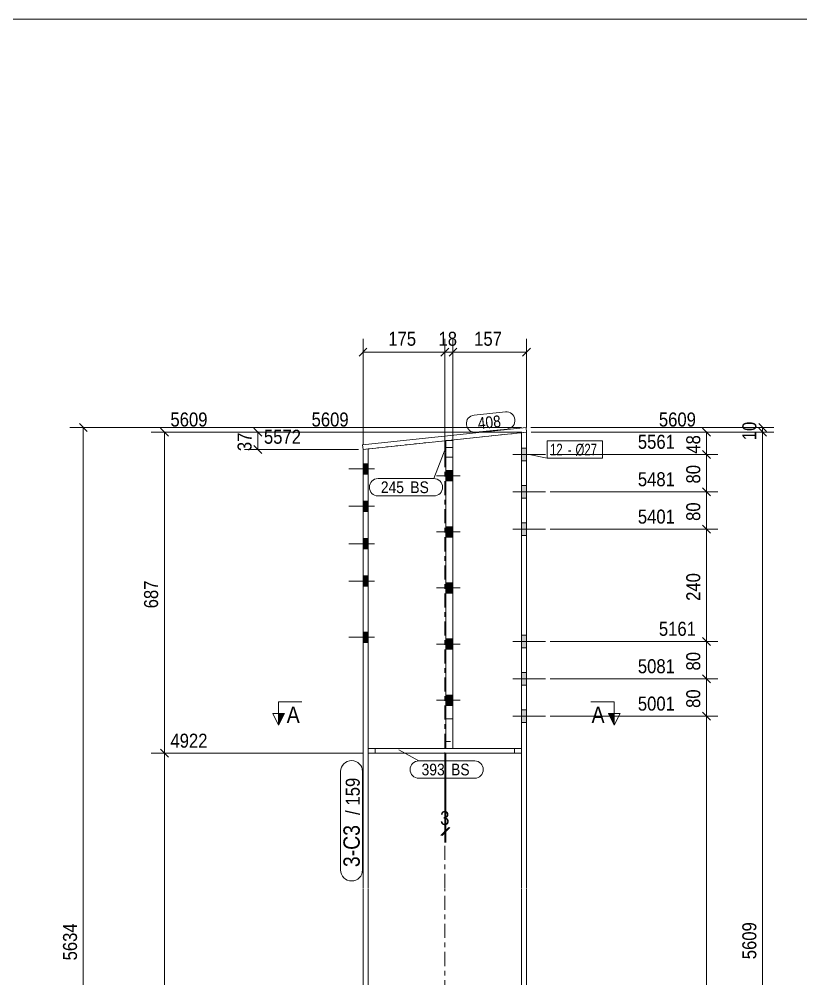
# Model space of a CAD drawing. Header units: millimetres. Extents: x 2 to 579, y 1 to 405.
# Drawn here: x 172.2 to 339.4, y 199.7 to 405 of the extents above; entities that cross this region are included whole.
import ezdxf

# ---------------------------------------------------------------- set-up
doc = ezdxf.new("R2010")
doc.units = ezdxf.units.MM
for name, pattern in [('XKITLINE00', [0]), ('XKITLINE01', [4, 1, -1, 1, -1]), ('XKITLINE02', [4, 2, -2]), ('XKITLINE03', [6, 3, -1, 1, -1])]:
    doc.linetypes.add(name, pattern=pattern)
for name, color, linetype, lineweight in [('Bolt', 3, 'Continuous', 0), ('BoltMark', 7, 'Continuous', 0), ('Dimensions', 7, 'Continuous', 0), ('DrawingSheet', 5, 'Continuous', 0), ('Part', 2, 'Continuous', 0), ('PartMark', 7, 'Continuous', 0), ('Section', 6, 'Continuous', 0)]:
    doc.layers.add(name, color=color, linetype=linetype, lineweight=lineweight)
doc.styles.add('ARIAL', font='ARIAL.TTF')
doc.styles.add('ARIAL_NARROW', font='ARIALN.TTF')

# ---------------------------------------------------------------- blocks, each defined once
blk = doc.blocks.new('*A5')
at = {"layer": 'Bolt'}
for points in [[(280.78, 310.55), (279.68, 310.55), (279.68, 313.25), (280.78, 313.25)], [(280.78, 310.55), (279.68, 310.55), (279.68, 313.25), (280.78, 313.25)], [(280.78, 302.55), (279.68, 302.55), (279.68, 305.25), (280.78, 305.25)], [(280.78, 302.55), (279.68, 302.55), (279.68, 305.25), (280.78, 305.25)], [(280.78, 294.55), (279.68, 294.55), (279.68, 297.25), (280.78, 297.25)], [(280.78, 294.55), (279.68, 294.55), (279.68, 297.25), (280.78, 297.25)], [(280.78, 270.55), (279.68, 270.55), (279.68, 273.25), (280.78, 273.25)], [(280.78, 270.55), (279.68, 270.55), (279.68, 273.25), (280.78, 273.25)], [(280.78, 262.55), (279.68, 262.55), (279.68, 265.25), (280.78, 265.25)], [(280.78, 262.55), (279.68, 262.55), (279.68, 265.25), (280.78, 265.25)], [(280.78, 254.55), (279.68, 254.55), (279.68, 257.25), (280.78, 257.25)], [(280.78, 254.55), (279.68, 254.55), (279.68, 257.25), (280.78, 257.25)]]:
    blk.add_hatch(color=3, dxfattribs=at).paths.add_polyline_path(points, flags=17)
at = {"layer": 'Bolt', "color": 3, "linetype": 'XKITLINE00', "lineweight": 0}
for p, q in [((279.68, 313.25), (280.78, 313.25)), ((279.68, 313.25), (280.78, 313.25)), ((277.83, 311.9), (284.83, 311.9)), ((277.83, 311.9), (284.83, 311.9)), ((279.68, 310.55), (280.78, 310.55)), ((279.68, 310.55), (280.78, 310.55)), ((277.83, 303.9), (284.83, 303.9)), ((277.83, 303.9), (284.83, 303.9)), ((279.68, 305.25), (280.78, 305.25)), ((279.68, 305.25), (280.78, 305.25)), ((279.68, 302.55), (280.78, 302.55)), ((279.68, 302.55), (280.78, 302.55)), ((277.83, 295.9), (284.83, 295.9)), ((277.83, 295.9), (284.83, 295.9)), ((279.68, 297.25), (280.78, 297.25)), ((279.68, 297.25), (280.78, 297.25)), ((279.68, 294.55), (280.78, 294.55)), ((279.68, 294.55), (280.78, 294.55)), ((279.68, 273.25), (280.78, 273.25)), ((279.68, 273.25), (280.78, 273.25)), ((277.83, 271.9), (284.83, 271.9)), ((277.83, 271.9), (284.83, 271.9)), ((279.68, 270.55), (280.78, 270.55)), ((279.68, 270.55), (280.78, 270.55)), ((279.68, 265.25), (280.78, 265.25)), ((279.68, 265.25), (280.78, 265.25)), ((277.83, 263.9), (284.83, 263.9)), ((277.83, 263.9), (284.83, 263.9)), ((279.68, 262.55), (280.78, 262.55)), ((279.68, 262.55), (280.78, 262.55)), ((279.68, 257.25), (280.78, 257.25)), ((279.68, 257.25), (280.78, 257.25)), ((277.83, 255.9), (284.83, 255.9)), ((277.83, 255.9), (284.83, 255.9)), ((279.68, 254.55), (280.78, 254.55)), ((279.68, 254.55), (280.78, 254.55))]:
    blk.add_line(p, q, dxfattribs=at)
blk = doc.blocks.new('*A6')
at = {"layer": 'Bolt'}
for points in [[(246.88, 307.7), (245.78, 307.7), (245.78, 309.9), (246.88, 309.9)], [(246.88, 307.7), (245.78, 307.7), (245.78, 309.9), (246.88, 309.9)], [(246.88, 299.7), (245.78, 299.7), (245.78, 301.9), (246.88, 301.9)], [(246.88, 299.7), (245.78, 299.7), (245.78, 301.9), (246.88, 301.9)], [(246.88, 291.7), (245.78, 291.7), (245.78, 293.9), (246.88, 293.9)], [(246.88, 291.7), (245.78, 291.7), (245.78, 293.9), (246.88, 293.9)], [(246.88, 283.7), (245.78, 283.7), (245.78, 285.9), (246.88, 285.9)], [(246.88, 283.7), (245.78, 283.7), (245.78, 285.9), (246.88, 285.9)], [(246.88, 271.7), (245.78, 271.7), (245.78, 273.9), (246.88, 273.9)], [(246.88, 271.7), (245.78, 271.7), (245.78, 273.9), (246.88, 273.9)]]:
    blk.add_hatch(color=3, dxfattribs=at).paths.add_polyline_path(points, flags=17)
at = {"layer": 'Bolt', "color": 3, "linetype": 'XKITLINE00', "lineweight": 0}
for p, q in [((248.23, 308.8), (242.73, 308.8)), ((248.23, 308.8), (242.73, 308.8)), ((246.88, 309.9), (245.78, 309.9)), ((246.88, 309.9), (245.78, 309.9)), ((246.88, 307.7), (245.78, 307.7)), ((246.88, 307.7), (245.78, 307.7)), ((246.88, 301.9), (245.78, 301.9)), ((246.88, 301.9), (245.78, 301.9)), ((248.23, 300.8), (242.73, 300.8)), ((248.23, 300.8), (242.73, 300.8)), ((246.88, 299.7), (245.78, 299.7)), ((246.88, 299.7), (245.78, 299.7)), ((246.88, 293.9), (245.78, 293.9)), ((246.88, 293.9), (245.78, 293.9)), ((248.23, 292.8), (242.73, 292.8)), ((248.23, 292.8), (242.73, 292.8)), ((246.88, 291.7), (245.78, 291.7)), ((246.88, 291.7), (245.78, 291.7)), ((246.88, 285.9), (245.78, 285.9)), ((246.88, 285.9), (245.78, 285.9)), ((248.23, 284.8), (242.73, 284.8)), ((248.23, 284.8), (242.73, 284.8)), ((246.88, 283.7), (245.78, 283.7)), ((246.88, 283.7), (245.78, 283.7)), ((246.88, 273.9), (245.78, 273.9)), ((246.88, 273.9), (245.78, 273.9)), ((248.23, 272.8), (242.73, 272.8)), ((248.23, 272.8), (242.73, 272.8)), ((246.88, 271.7), (245.78, 271.7)), ((246.88, 271.7), (245.78, 271.7))]:
    blk.add_line(p, q, dxfattribs=at)
blk = doc.blocks.new('*A7')
at = {"layer": 'Bolt'}
for points in [[(265.03, 306.23), (263.53, 306.23), (263.53, 308.43), (265.03, 308.43)], [(265.03, 306.23), (263.53, 306.23), (263.53, 308.43), (265.03, 308.43)], [(265.03, 294.23), (263.53, 294.23), (263.53, 296.43), (265.03, 296.43)], [(265.03, 294.23), (263.53, 294.23), (263.53, 296.43), (265.03, 296.43)], [(265.03, 282.23), (263.53, 282.23), (263.53, 284.43), (265.03, 284.43)], [(265.03, 282.23), (263.53, 282.23), (263.53, 284.43), (265.03, 284.43)], [(265.03, 270.23), (263.53, 270.23), (263.53, 272.43), (265.03, 272.43)], [(265.03, 270.23), (263.53, 270.23), (263.53, 272.43), (265.03, 272.43)], [(265.03, 258.23), (263.53, 258.23), (263.53, 260.43), (265.03, 260.43)], [(265.03, 258.23), (263.53, 258.23), (263.53, 260.43), (265.03, 260.43)]]:
    blk.add_hatch(color=3, dxfattribs=at).paths.add_polyline_path(points, flags=17)
at = {"layer": 'Bolt', "color": 3, "linetype": 'XKITLINE00', "lineweight": 0}
for p, q in [((263.53, 308.43), (265.03, 308.43)), ((263.53, 308.43), (265.03, 308.43)), ((261.53, 307.33), (266.53, 307.33)), ((261.53, 307.33), (266.53, 307.33)), ((263.53, 306.23), (265.03, 306.23)), ((263.53, 306.23), (265.03, 306.23)), ((263.53, 296.43), (265.03, 296.43)), ((263.53, 296.43), (265.03, 296.43)), ((261.53, 295.33), (266.53, 295.33)), ((261.53, 295.33), (266.53, 295.33)), ((263.53, 294.23), (265.03, 294.23)), ((263.53, 294.23), (265.03, 294.23)), ((261.53, 283.33), (266.53, 283.33)), ((261.53, 283.33), (266.53, 283.33)), ((263.53, 284.43), (265.03, 284.43)), ((263.53, 284.43), (265.03, 284.43)), ((263.53, 282.23), (265.03, 282.23)), ((263.53, 282.23), (265.03, 282.23)), ((261.53, 271.33), (266.53, 271.33)), ((261.53, 271.33), (266.53, 271.33)), ((263.53, 272.43), (265.03, 272.43)), ((263.53, 272.43), (265.03, 272.43)), ((263.53, 270.23), (265.03, 270.23)), ((263.53, 270.23), (265.03, 270.23)), ((261.53, 259.33), (266.53, 259.33)), ((261.53, 259.33), (266.53, 259.33)), ((263.53, 260.43), (265.03, 260.43)), ((263.53, 260.43), (265.03, 260.43)), ((263.53, 258.23), (265.03, 258.23)), ((263.53, 258.23), (265.03, 258.23))]:
    blk.add_line(p, q, dxfattribs=at)
blk = doc.blocks.new('*A8')
at = {"layer": 'Bolt', "color": 3, "linetype": 'XKITLINE02', "lineweight": 0}
for p, q in [((263.53, 308.43), (265.03, 308.43)), ((263.53, 308.43), (265.03, 308.43)), ((261.53, 307.33), (266.53, 307.33)), ((261.53, 307.33), (266.53, 307.33)), ((263.53, 306.23), (265.03, 306.23)), ((263.53, 306.23), (265.03, 306.23)), ((263.53, 296.43), (265.03, 296.43)), ((263.53, 296.43), (265.03, 296.43)), ((261.53, 295.33), (266.53, 295.33)), ((261.53, 295.33), (266.53, 295.33)), ((263.53, 294.23), (265.03, 294.23)), ((263.53, 294.23), (265.03, 294.23)), ((261.53, 283.33), (266.53, 283.33)), ((261.53, 283.33), (266.53, 283.33)), ((263.53, 284.43), (265.03, 284.43)), ((263.53, 284.43), (265.03, 284.43)), ((263.53, 282.23), (265.03, 282.23)), ((263.53, 282.23), (265.03, 282.23)), ((261.53, 271.33), (266.53, 271.33)), ((261.53, 271.33), (266.53, 271.33)), ((263.53, 272.43), (265.03, 272.43)), ((263.53, 272.43), (265.03, 272.43)), ((263.53, 270.23), (265.03, 270.23)), ((263.53, 270.23), (265.03, 270.23)), ((261.53, 259.33), (266.53, 259.33)), ((261.53, 259.33), (266.53, 259.33)), ((263.53, 260.43), (265.03, 260.43)), ((263.53, 260.43), (265.03, 260.43)), ((263.53, 258.23), (265.03, 258.23)), ((263.53, 258.23), (265.03, 258.23))]:
    blk.add_line(p, q, dxfattribs=at)
blk = doc.blocks.new('*A10')
at = {"layer": 'Part', "color": 7, "linetype": 'XKITLINE03', "lineweight": 0}
for p, q in [((263.28, 219.17), (263.28, 324.82)), ((263.28, 130.47), (263.28, 219.07))]:
    blk.add_line(p, q, dxfattribs=at)
at = {"layer": 'Part', "color": 7, "linetype": 'XKITLINE01', "lineweight": 0}
blk.add_line((279.68, 316.55), (246.88, 313.09), dxfattribs=at)
at = {"layer": 'Part', "color": 2, "linetype": 'XKITLINE00', "lineweight": 0}
for p, q in [((280.78, 316.67), (279.68, 316.55)), ((279.68, 316.55), (279.68, 219.17)), ((280.78, 316.67), (280.78, 219.17)), ((246.88, 313.09), (245.78, 312.98)), ((245.78, 312.98), (245.78, 219.17)), ((246.88, 313.09), (246.88, 219.17)), ((245.78, 219.07), (245.78, 130.47)), ((246.88, 219.07), (246.88, 130.47)), ((279.68, 219.07), (279.68, 130.47)), ((280.78, 219.07), (280.78, 130.47))]:
    blk.add_line(p, q, dxfattribs=at)
blk = doc.blocks.new('*A11')
at = {"layer": 'Part', "color": 2, "linetype": 'XKITLINE00', "lineweight": 0}
for p, q in [((263.53, 314.85), (263.53, 248.97)), ((265.03, 314.85), (263.53, 314.85)), ((265.03, 314.85), (265.03, 248.97)), ((265.03, 311.33), (263.53, 311.33)), ((265.03, 255.33), (263.53, 255.33)), ((265.03, 248.97), (263.53, 248.97))]:
    blk.add_line(p, q, dxfattribs=at)
at = {"layer": 'Part', "color": 7, "linetype": 'XKITLINE01', "lineweight": 0}
for p, q in [((263.53, 313.35), (265.03, 313.35)), ((263.53, 250.47), (265.03, 250.47))]:
    blk.add_line(p, q, dxfattribs=at)
blk = doc.blocks.new('*A12')
at = {"layer": 'Part', "color": 7, "linetype": 'XKITLINE01', "lineweight": 0}
for p, q in [((263.53, 248.97), (263.53, 314.85)), ((265.03, 314.85), (263.53, 314.85)), ((265.03, 314.85), (265.03, 248.97)), ((265.03, 313.35), (263.53, 313.35)), ((265.03, 311.33), (263.53, 311.33)), ((265.03, 255.33), (263.53, 255.33)), ((263.53, 250.47), (265.03, 250.47)), ((265.03, 248.97), (263.53, 248.97))]:
    blk.add_line(p, q, dxfattribs=at)
blk = doc.blocks.new('*A13')
at = {"layer": 'Part', "color": 2, "linetype": 'XKITLINE00', "lineweight": 0}
for p, q in [((280.67, 317.66), (245.67, 313.97)), ((245.78, 312.98), (280.78, 316.67)), ((280.78, 316.67), (280.67, 317.66)), ((245.67, 313.97), (245.78, 312.98))]:
    blk.add_line(p, q, dxfattribs=at)
blk = doc.blocks.new('*A14')
at = {"layer": 'Part', "color": 7, "linetype": 'XKITLINE01', "lineweight": 0}
for p, q in [((279.68, 248.97), (246.88, 248.97)), ((246.88, 247.97), (246.88, 248.97)), ((248.38, 247.97), (248.38, 248.97)), ((278.18, 247.97), (278.18, 248.97)), ((279.68, 247.97), (279.68, 248.97)), ((246.88, 247.97), (279.68, 247.97))]:
    blk.add_line(p, q, dxfattribs=at)
blk = doc.blocks.new('*A15')
at = {"layer": 'Part', "color": 2, "linetype": 'XKITLINE00', "lineweight": 0}
for p, q in [((246.88, 248.97), (263.53, 248.97)), ((279.68, 248.97), (265.03, 248.97)), ((279.68, 247.97), (246.88, 247.97))]:
    blk.add_line(p, q, dxfattribs=at)
at = {"layer": 'Part', "color": 7, "linetype": 'XKITLINE01', "lineweight": 0}
for p, q in [((246.88, 247.97), (246.88, 248.97)), ((248.38, 247.97), (248.38, 248.97)), ((263.53, 248.97), (265.03, 248.97)), ((278.18, 247.97), (278.18, 248.97)), ((279.68, 248.97), (279.68, 247.97))]:
    blk.add_line(p, q, dxfattribs=at)
blk = doc.blocks.new('*A35')
at = {"layer": 'DrawingSheet', "color": 5, "linetype": 'XKITLINE00', "lineweight": 0}
blk.add_line((579, 405), (5, 405), dxfattribs=at)
blk = doc.blocks.new('*A43')
at = {"layer": 'Dimensions', "color": 7, "linetype": 'XKITLINE00', "lineweight": 0}
for p, q in [((245.78, 313.98), (245.78, 336.64)), ((263.28, 312.33), (263.28, 336.64)), ((246.63, 334.64), (244.93, 332.95)), ((264.13, 334.64), (262.43, 332.95)), ((245.78, 333.79), (263.28, 333.79))]:
    blk.add_line(p, q, dxfattribs=at)
at = {"layer": 'Dimensions', "color": 3}
for p in [(245.78, 333.79), (263.28, 333.79)]:
    blk.add_point(p, dxfattribs=at)
at = {"layer": 'Dimensions', "color": 3, "style": 'ARIAL', "width": 0.85}
blk.add_text('175', height=3, dxfattribs=at).set_placement((251.19, 335.14))
blk = doc.blocks.new('*A44')
at = {"layer": 'Dimensions', "color": 7, "linetype": 'XKITLINE00', "lineweight": 0}
for p, q in [((263.28, 312.33), (263.28, 336.64)), ((265.03, 312.33), (265.03, 336.64)), ((264.13, 334.64), (262.43, 332.95)), ((265.88, 334.64), (264.18, 332.95)), ((263.28, 333.79), (265.03, 333.79))]:
    blk.add_line(p, q, dxfattribs=at)
at = {"layer": 'Dimensions', "color": 3}
for p in [(263.28, 333.79), (265.03, 333.79)]:
    blk.add_point(p, dxfattribs=at)
at = {"layer": 'Dimensions', "color": 3, "style": 'ARIAL', "width": 0.85}
blk.add_text('18', height=3, dxfattribs=at).set_placement((261.93, 335.14))
blk = doc.blocks.new('*A45')
at = {"layer": 'Dimensions', "color": 7, "linetype": 'XKITLINE00', "lineweight": 0}
for p, q in [((265.03, 312.33), (265.03, 336.64)), ((280.78, 317.67), (280.78, 336.64)), ((265.88, 334.64), (264.18, 332.95)), ((281.63, 334.64), (279.93, 332.95)), ((265.03, 333.79), (280.78, 333.79))]:
    blk.add_line(p, q, dxfattribs=at)
at = {"layer": 'Dimensions', "color": 3}
for p in [(265.03, 333.79), (280.78, 333.79)]:
    blk.add_point(p, dxfattribs=at)
at = {"layer": 'Dimensions', "color": 3, "style": 'ARIAL', "width": 0.85}
blk.add_text('157', height=3, dxfattribs=at).set_placement((269.56, 335.14))
blk = doc.blocks.new('*A46')
at = {"layer": 'Dimensions', "color": 7, "linetype": 'XKITLINE00', "lineweight": 0}
for p, q in [((185.09, 318.51), (186.79, 316.81)), ((279.67, 317.66), (183.09, 317.66)), ((185.94, 98.57), (185.94, 317.66))]:
    blk.add_line(p, q, dxfattribs=at)
at = {"layer": 'Dimensions', "color": 3}
blk.add_point((185.94, 317.66), dxfattribs=at)
at = {"layer": 'Dimensions', "color": 3, "style": 'ARIAL', "width": 0.85}
blk.add_text('5634', height=3, rotation=90.0002, dxfattribs=at).set_placement((184.59, 203.67))
blk = doc.blocks.new('*A48')
at = {"layer": 'Dimensions', "color": 7, "linetype": 'XKITLINE00', "lineweight": 0}
for p, q in [((281.78, 316.67), (333.68, 316.67)), ((330.43, 317.52), (332.13, 315.82)), ((331.28, 100.07), (331.28, 316.67))]:
    blk.add_line(p, q, dxfattribs=at)
at = {"layer": 'Dimensions', "color": 3}
blk.add_point((331.28, 316.67), dxfattribs=at)
at = {"layer": 'Dimensions', "color": 3, "style": 'ARIAL', "width": 0.85}
blk.add_text('5609', height=3, rotation=90.0002, dxfattribs=at).set_placement((329.93, 203.92))
blk = doc.blocks.new('*A49')
at = {"layer": 'Dimensions', "color": 7, "linetype": 'XKITLINE00', "lineweight": 0}
for p, q in [((330.43, 318.51), (332.13, 316.81)), ((281.67, 317.66), (333.68, 317.66)), ((281.78, 316.67), (333.68, 316.67)), ((330.43, 317.52), (332.13, 315.82)), ((331.28, 316.67), (331.28, 317.66))]:
    blk.add_line(p, q, dxfattribs=at)
at = {"layer": 'Dimensions', "color": 3}
for p in [(331.28, 317.66), (331.28, 316.67)]:
    blk.add_point(p, dxfattribs=at)
at = {"layer": 'Dimensions', "color": 3, "style": 'ARIAL', "width": 0.85}
blk.add_text('10', height=3, rotation=90.0002, dxfattribs=at).set_placement((329.93, 314.94))
blk = doc.blocks.new('*A50')
at = {"layer": 'Dimensions', "color": 7, "linetype": 'XKITLINE00', "lineweight": 0}
for p, q in [((202.43, 248.82), (204.13, 247.12)), ((245.88, 247.97), (200.43, 247.97)), ((203.28, 100.07), (203.28, 247.97)), ((202.43, 100.92), (204.13, 99.22)), ((244.78, 100.07), (200.43, 100.07))]:
    blk.add_line(p, q, dxfattribs=at)
at = {"layer": 'Dimensions', "color": 3}
for p in [(203.28, 247.97), (203.28, 100.07)]:
    blk.add_point(p, dxfattribs=at)
at = {"layer": 'Dimensions', "color": 3, "style": 'ARIAL', "width": 0.85}
blk.add_text('4922', height=3, dxfattribs=at).set_placement((204.58, 249.17))
blk.add_text('4922', height=3, rotation=90.0002, dxfattribs=at).set_placement((201.93, 169.57))
blk = doc.blocks.new('*A51')
at = {"layer": 'Dimensions', "color": 7, "linetype": 'XKITLINE00', "lineweight": 0}
for p, q in [((279.78, 316.67), (200.43, 316.67)), ((202.43, 317.52), (204.13, 315.82)), ((203.28, 247.97), (203.28, 316.67)), ((202.43, 248.82), (204.13, 247.12)), ((245.88, 247.97), (200.43, 247.97))]:
    blk.add_line(p, q, dxfattribs=at)
at = {"layer": 'Dimensions', "color": 3}
for p in [(203.28, 316.67), (203.28, 247.97)]:
    blk.add_point(p, dxfattribs=at)
at = {"layer": 'Dimensions', "color": 3, "style": 'ARIAL', "width": 0.85}
blk.add_text('5609', height=3, dxfattribs=at).set_placement((204.58, 317.87))
blk.add_text('687', height=3, rotation=90.0002, dxfattribs=at).set_placement((201.93, 278.98))
blk = doc.blocks.new('*A52')
at = {"layer": 'Dimensions', "color": 7, "linetype": 'XKITLINE00', "lineweight": 0}
for p, q in [((318.43, 256.75), (320.13, 255.06)), ((285.83, 255.9), (321.68, 255.9)), ((319.28, 100.07), (319.28, 255.9)), ((319.28, 107.29), (319.28, 100.07)), ((318.43, 100.92), (320.13, 99.22)), ((318.78, 102.57), (319.28, 100.07)), ((319.78, 102.57), (319.28, 100.07)), ((281.78, 100.07), (321.68, 100.07)), ((281.78, 100.07), (321.68, 100.07))]:
    blk.add_line(p, q, dxfattribs=at)
at = {"layer": 'Dimensions', "color": 3}
for p in [(319.28, 255.9), (319.28, 100.07)]:
    blk.add_point(p, dxfattribs=at)
at = {"layer": 'Dimensions', "color": 7}
blk.add_point((319.28, 100.07), dxfattribs=at)
at = {"layer": 'Dimensions', "color": 3, "style": 'ARIAL', "width": 0.85}
blk.add_text('5001', height=3, dxfattribs=at).set_placement((304.58, 257.1))
for s, p in [('5001', (317.93, 173.54)), ('RD', (318.08, 101.51))]:
    blk.add_text(s, height=3, rotation=90.0002, dxfattribs=at).set_placement(p)
blk = doc.blocks.new('*A53')
at = {"layer": 'Dimensions', "color": 7, "linetype": 'XKITLINE00', "lineweight": 0}
for p, q in [((285.83, 263.9), (321.68, 263.9)), ((318.43, 264.75), (320.13, 263.06)), ((319.28, 255.9), (319.28, 263.9)), ((318.43, 256.75), (320.13, 255.06)), ((285.83, 255.9), (321.68, 255.9))]:
    blk.add_line(p, q, dxfattribs=at)
at = {"layer": 'Dimensions', "color": 3}
for p in [(319.28, 263.9), (319.28, 255.9)]:
    blk.add_point(p, dxfattribs=at)
at = {"layer": 'Dimensions', "color": 3, "style": 'ARIAL', "width": 0.85}
blk.add_text('5081', height=3, dxfattribs=at).set_placement((304.58, 265.1))
blk.add_text('80', height=3, rotation=90.0002, dxfattribs=at).set_placement((317.93, 257.68))
blk = doc.blocks.new('*A54')
at = {"layer": 'Dimensions', "color": 7, "linetype": 'XKITLINE00', "lineweight": 0}
for p, q in [((285.83, 271.9), (321.68, 271.9)), ((318.43, 272.75), (320.13, 271.06)), ((319.28, 263.9), (319.28, 271.9)), ((285.83, 263.9), (321.68, 263.9)), ((318.43, 264.75), (320.13, 263.06))]:
    blk.add_line(p, q, dxfattribs=at)
at = {"layer": 'Dimensions', "color": 3}
for p in [(319.28, 271.9), (319.28, 263.9)]:
    blk.add_point(p, dxfattribs=at)
at = {"layer": 'Dimensions', "color": 3, "style": 'ARIAL', "width": 0.85}
blk.add_text('5161', height=3, dxfattribs=at).set_placement((309.08, 273.1))
blk.add_text('80', height=3, rotation=90.0002, dxfattribs=at).set_placement((317.93, 265.68))
blk = doc.blocks.new('*A55')
at = {"layer": 'Dimensions', "color": 7, "linetype": 'XKITLINE00', "lineweight": 0}
for p, q in [((285.83, 295.9), (321.68, 295.9)), ((318.43, 296.75), (320.13, 295.06)), ((319.28, 271.9), (319.28, 295.9)), ((285.83, 271.9), (321.68, 271.9)), ((318.43, 272.75), (320.13, 271.06))]:
    blk.add_line(p, q, dxfattribs=at)
at = {"layer": 'Dimensions', "color": 3}
for p in [(319.28, 295.9), (319.28, 271.9)]:
    blk.add_point(p, dxfattribs=at)
at = {"layer": 'Dimensions', "color": 3, "style": 'ARIAL', "width": 0.85}
blk.add_text('5401', height=3, dxfattribs=at).set_placement((304.58, 297.1))
blk.add_text('240', height=3, rotation=90.0002, dxfattribs=at).set_placement((317.93, 280.57))
blk = doc.blocks.new('*A56')
at = {"layer": 'Dimensions', "color": 7, "linetype": 'XKITLINE00', "lineweight": 0}
for p, q in [((285.83, 303.9), (321.68, 303.9)), ((318.43, 304.75), (320.13, 303.06)), ((319.28, 295.9), (319.28, 303.9)), ((285.83, 295.9), (321.68, 295.9)), ((318.43, 296.75), (320.13, 295.06))]:
    blk.add_line(p, q, dxfattribs=at)
at = {"layer": 'Dimensions', "color": 3}
for p in [(319.28, 303.9), (319.28, 295.9)]:
    blk.add_point(p, dxfattribs=at)
at = {"layer": 'Dimensions', "color": 3, "style": 'ARIAL', "width": 0.85}
blk.add_text('5481', height=3, dxfattribs=at).set_placement((304.58, 305.1))
blk.add_text('80', height=3, rotation=90.0002, dxfattribs=at).set_placement((317.93, 297.68))
blk = doc.blocks.new('*A57')
at = {"layer": 'Dimensions', "color": 7, "linetype": 'XKITLINE00', "lineweight": 0}
for p, q in [((318.43, 312.75), (320.13, 311.06)), ((285.83, 311.9), (321.68, 311.9)), ((319.28, 303.9), (319.28, 311.9)), ((285.83, 303.9), (321.68, 303.9)), ((318.43, 304.75), (320.13, 303.06))]:
    blk.add_line(p, q, dxfattribs=at)
at = {"layer": 'Dimensions', "color": 3}
for p in [(319.28, 311.9), (319.28, 303.9)]:
    blk.add_point(p, dxfattribs=at)
at = {"layer": 'Dimensions', "color": 3, "style": 'ARIAL', "width": 0.85}
blk.add_text('5561', height=3, dxfattribs=at).set_placement((304.58, 313.1))
blk.add_text('80', height=3, rotation=90.0002, dxfattribs=at).set_placement((317.93, 305.68))
blk = doc.blocks.new('*A58')
at = {"layer": 'Dimensions', "color": 7, "linetype": 'XKITLINE00', "lineweight": 0}
for p, q in [((281.78, 316.67), (321.68, 316.67)), ((318.43, 317.52), (320.13, 315.82)), ((319.28, 311.9), (319.28, 316.67)), ((318.43, 312.75), (320.13, 311.06)), ((285.83, 311.9), (321.68, 311.9))]:
    blk.add_line(p, q, dxfattribs=at)
at = {"layer": 'Dimensions', "color": 3}
for p in [(319.28, 316.67), (319.28, 311.9)]:
    blk.add_point(p, dxfattribs=at)
at = {"layer": 'Dimensions', "color": 3, "style": 'ARIAL', "width": 0.85}
blk.add_text('5609', height=3, dxfattribs=at).set_placement((309.08, 317.87))
blk.add_text('48', height=3, rotation=90.0002, dxfattribs=at).set_placement((317.93, 312.06))
blk = doc.blocks.new('*A61')
at = {"layer": 'Dimensions', "color": 7, "linetype": 'XKITLINE00', "lineweight": 0}
for p, q in [((263.28, 247.97), (263.28, 228.87)), ((263.53, 247.97), (263.53, 228.87)), ((264.13, 232.12), (262.43, 230.42)), ((264.38, 232.12), (262.68, 230.42)), ((263.28, 231.27), (263.53, 231.27))]:
    blk.add_line(p, q, dxfattribs=at)
at = {"layer": 'Dimensions', "color": 3}
for p in [(263.28, 231.27), (263.53, 231.27)]:
    blk.add_point(p, dxfattribs=at)
at = {"layer": 'Dimensions', "color": 3, "style": 'ARIAL', "width": 0.85}
blk.add_text('3', height=3, dxfattribs=at).set_placement((262.29, 232.62))
blk = doc.blocks.new('*A62')
at = {"layer": 'Dimensions', "color": 7, "linetype": 'XKITLINE00', "lineweight": 0}
for p, q in [((279.78, 316.67), (220.43, 316.67)), ((222.43, 317.52), (224.13, 315.82)), ((223.28, 312.98), (223.28, 316.67)), ((244.78, 312.98), (220.43, 312.98)), ((222.43, 313.82), (224.13, 312.13))]:
    blk.add_line(p, q, dxfattribs=at)
at = {"layer": 'Dimensions', "color": 3}
for p in [(223.28, 316.67), (223.28, 312.98)]:
    blk.add_point(p, dxfattribs=at)
at = {"layer": 'Dimensions', "color": 3, "style": 'ARIAL', "width": 0.85}
for s, p in [('5609', (234.78, 317.87)), ('5572', (224.58, 314.18))]:
    blk.add_text(s, height=3, dxfattribs=at).set_placement(p)
blk.add_text('37', height=3, rotation=90.0002, dxfattribs=at).set_placement((221.93, 312.6))
blk = doc.blocks.new('*A63')
at = {"layer": 'BoltMark', "color": 7, "linetype": 'XKITLINE00', "lineweight": 0}
for p, q in [((285.19, 314.79), (297.01, 314.79)), ((285.19, 311.09), (285.19, 314.79)), ((297.01, 311.09), (297.01, 314.79)), ((281.33, 311.9), (285.19, 311.09)), ((285.19, 311.09), (297.01, 311.09))]:
    blk.add_line(p, q, dxfattribs=at)
at = {"layer": 'BoltMark', "color": 3, "style": 'ARIAL_NARROW', "width": 0.85}
for s, p in [('12', (285.79, 311.69)), ('Ø27', (291.24, 311.69)), ('-', (289.58, 311.69))]:
    blk.add_text(s, height=2.5, dxfattribs=at).set_placement(p)
blk = doc.blocks.new('*A65')
at = {"layer": 'PartMark', "color": 7, "linetype": 'XKITLINE00', "lineweight": 0}
for p, q in [((269.53, 320.31), (276.26, 321.02)), ((269.92, 316.63), (276.65, 317.34))]:
    blk.add_line(p, q, dxfattribs=at)
for centre, start, end in [((269.73, 318.47), 96.0211, 276.0211), ((276.45, 319.18), 276.0211, 96.0211)]:
    blk.add_arc(centre, 1.85, start, end, dxfattribs=at)
at = {"layer": 'PartMark', "color": 3, "style": 'ARIAL', "width": 0.85}
blk.add_text('408', height=2.5, rotation=6.0218, dxfattribs=at).set_placement((270.46, 317.29))
blk = doc.blocks.new('*A66')
at = {"layer": 'PartMark', "color": 7, "linetype": 'XKITLINE00', "lineweight": 0}
for p, q in [((240.98, 223.02), (240.98, 244.07)), ((245.68, 223.02), (245.68, 244.07))]:
    blk.add_line(p, q, dxfattribs=at)
for centre, start, end in [((243.33, 244.07), 0, 180), ((243.33, 223.02), 180, 0)]:
    blk.add_arc(centre, 2.35, start, end, dxfattribs=at)
at = {"layer": 'PartMark', "color": 3, "style": 'ARIAL', "width": 0.85}
for s, p in [('159', (245.08, 236.8)), ('/', (245.08, 234.78))]:
    blk.add_text(s, height=3, rotation=90.0002, dxfattribs=at).set_placement(p)
at = {"layer": 'PartMark', "color": 1, "style": 'ARIAL', "width": 0.85}
blk.add_text('3-C3', height=3.5, rotation=90.0002, dxfattribs=at).set_placement((245.08, 223.62))
blk = doc.blocks.new('*A67')
at = {"layer": 'PartMark', "color": 7, "linetype": 'XKITLINE00', "lineweight": 0}
for p, q in [((263.53, 313.35), (260.95, 306.73)), ((248.99, 306.73), (260.95, 306.73)), ((248.99, 303.03), (260.95, 303.03))]:
    blk.add_line(p, q, dxfattribs=at)
for centre, start, end in [((248.99, 304.88), 90, 270), ((260.95, 304.88), 270, 90)]:
    blk.add_arc(centre, 1.85, start, end, dxfattribs=at)
at = {"layer": 'PartMark', "color": 3, "style": 'ARIAL', "width": 0.85}
for s, p in [('245', (249.59, 303.63)), ('BS', (255.9, 303.63))]:
    blk.add_text(s, height=2.5, dxfattribs=at).set_placement(p)
blk = doc.blocks.new('*A68')
at = {"layer": 'PartMark', "color": 7, "linetype": 'XKITLINE00', "lineweight": 0}
for p, q in [((253.47, 248.74), (257.71, 246.35)), ((257.71, 246.35), (269.67, 246.35)), ((257.71, 242.65), (269.67, 242.65))]:
    blk.add_line(p, q, dxfattribs=at)
for centre, start, end in [((257.71, 244.5), 90, 270), ((269.67, 244.5), 270, 90)]:
    blk.add_arc(centre, 1.85, start, end, dxfattribs=at)
at = {"layer": 'PartMark', "color": 3, "style": 'ARIAL', "width": 0.85}
for s, p in [('393', (258.31, 243.25)), ('BS', (264.62, 243.25))]:
    blk.add_text(s, height=2.5, dxfattribs=at).set_placement(p)
blk = doc.blocks.new('*A69')
at = {"layer": 'Section'}
for points in [[(228.96, 256.47), (227.71, 253.97), (227.71, 256.47)], [(299.54, 256.47), (299.54, 253.97), (298.29, 256.47)]]:
    blk.add_hatch(color=3, dxfattribs=at).paths.add_polyline_path(points, flags=17)
at = {"layer": 'Section', "color": 1, "linetype": 'XKITLINE00', "lineweight": 0}
for p, q in [((227.71, 258.97), (232.71, 258.97)), ((227.71, 258.97), (227.71, 253.97)), ((299.54, 258.97), (294.54, 258.97)), ((299.54, 258.97), (299.54, 253.97))]:
    blk.add_line(p, q, dxfattribs=at)
at = {"layer": 'Section', "color": 3, "linetype": 'XKITLINE00', "lineweight": 0}
for p, q in [((227.71, 253.97), (226.46, 256.47)), ((228.96, 256.47), (226.46, 256.47)), ((227.71, 253.97), (228.96, 256.47)), ((298.29, 256.47), (300.79, 256.47)), ((299.54, 253.97), (298.29, 256.47)), ((300.79, 256.47), (299.54, 253.97))]:
    blk.add_line(p, q, dxfattribs=at)
at = {"layer": 'Section', "color": 7, "style": 'ARIAL', "width": 0.85}
for p in [(229.46, 254.47), (294.68, 254.47)]:
    blk.add_text('A', height=3.5, dxfattribs=at).set_placement(p)

msp = doc.modelspace()

# ---------------------------------------------------------------- block references
at = {"lineweight": 0}
for name in ['*A35', '*A43', '*A44', '*A45', '*A51', '*A62', '*A65', '*A58', '*A46', '*A49', '*A13', '*A48', '*A57', '*A11', '*A12', '*A63', '*A67', '*A5', '*A6', '*A7', '*A8', '*A56', '*A55', '*A54', '*A53', '*A69', '*A52', '*A50', '*A14', '*A15', '*A68', '*A66', '*A61']:
    msp.add_blockref(name, (0, 0), dxfattribs=at)
at = {"layer": 'Part', "lineweight": 0}
msp.add_blockref('*A10', (0, 0), dxfattribs=at)

doc.saveas('drawing.dxf')
